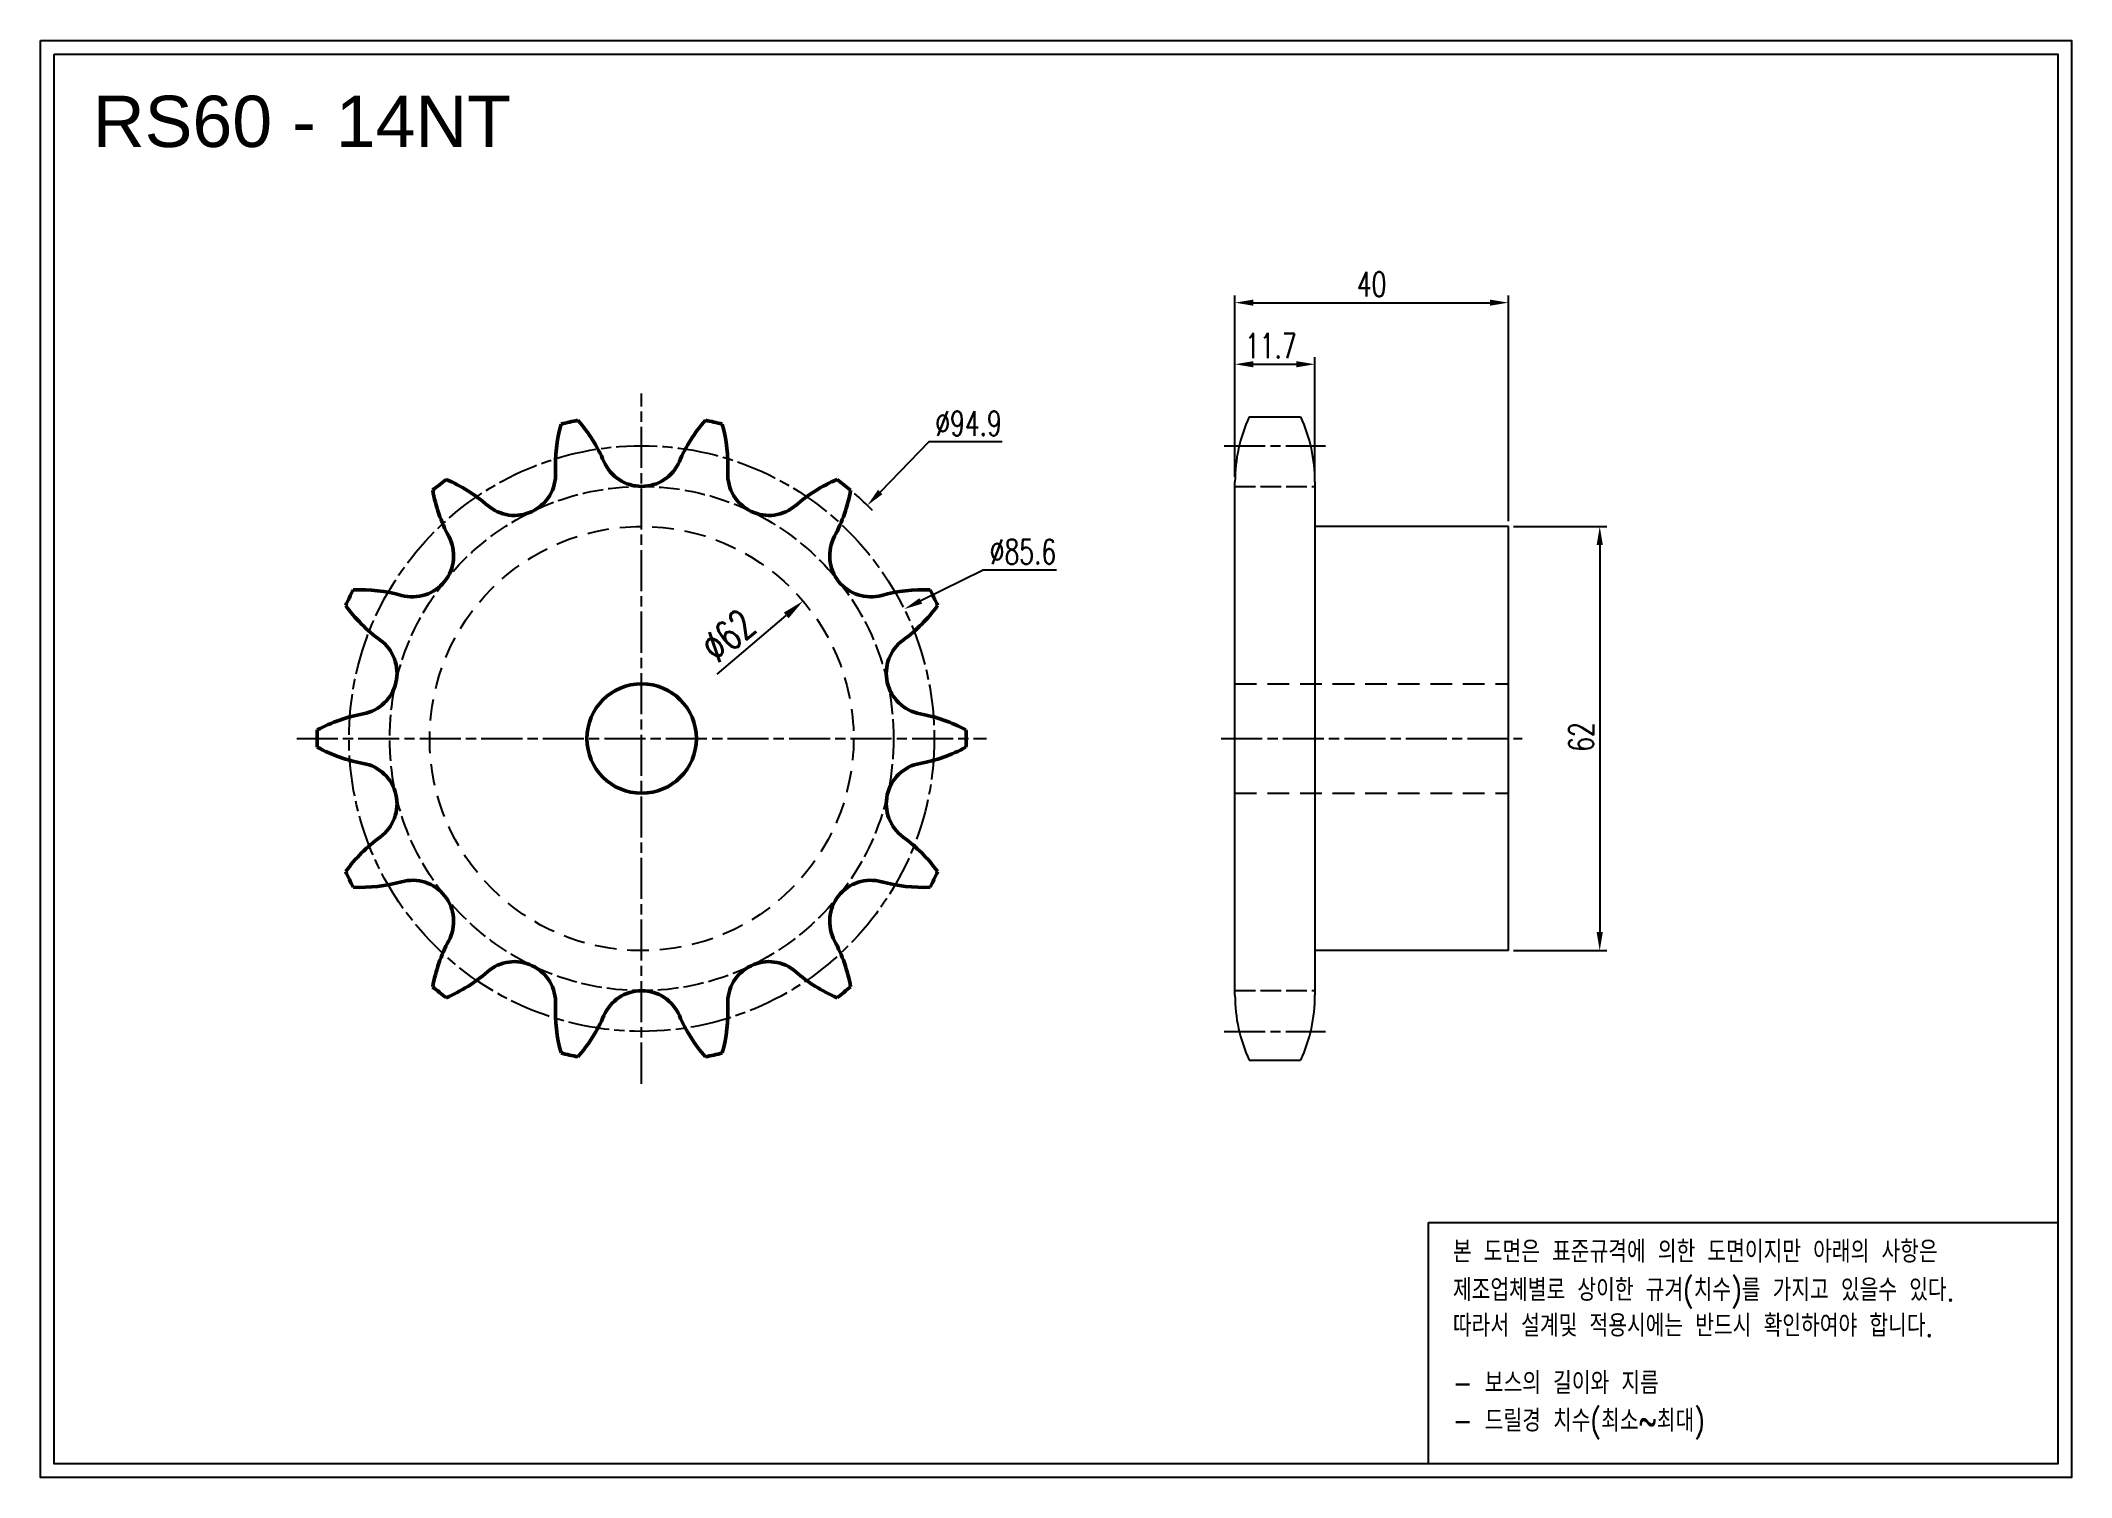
# Model space of a CAD drawing. Header units: millimetres. Extents: x 24916 to 25213, y 0 to 210.
import ezdxf

# ---------------------------------------------------------------- set-up
doc = ezdxf.new("R2010")
doc.units = ezdxf.units.MM
for name, pattern in [('AM_ISO02W050', [7.5, 6, -1.5]), ('AM_ISO02W050x2', [3.75, 3, -0.75]), ('AM_ISO08W050', [18, 12, -1.5, 3, -1.5]), ('AM_ISO08W050x2', [9, 6, -0.75, 1.5, -0.75]), ('HIDDEN', [9.525, 6.35, -3.175])]:
    doc.linetypes.add(name, pattern=pattern)
for name, color, linetype, lineweight in [('AM_0N', 7, 'Continuous', 50), ('AM_3N', 6, 'AM_ISO02W050', 25), ('AM_7', 4, 'AM_ISO08W050', 25), ('AM_7N', 4, 'AM_ISO08W050', 25)]:
    doc.layers.add(name, color=color, linetype=linetype, lineweight=lineweight)
doc.layers.add('HL', color=2, linetype='HIDDEN')
doc.layers.add('S-DIM', color=7, linetype='Continuous')
doc.styles.add('HAN', font='ROMANS.shx', dxfattribs={"width": 0.7, "bigfont": 'whgtxt.shx'})
doc.styles.add('HSG', font='SIMPLEX.shx', dxfattribs={"width": 0.7, "bigfont": 'HSG.shx'})
doc.styles.get("Standard").update_dxf_attribs({"font": 'arial.ttf'})
doc.dimstyles.new('APP6', dxfattribs={"dimscale": 1.5, "dimtxt": 2.4, "dimasz": 1.8, "dimexe": 0.7, "dimexo": 0.5, "dimgap": 0.6, "dimtad": 1, "dimtoh": 1, "dimdec": 1, "dimrnd": 0.01, "dimzin": 9, "dimdsep": 46, "dimtxsty": 'HSG', "dimcen": 0, "dimclrd": 1, "dimclre": 1, "dimclrt": 256, "dimazin": 2, "dimtp": 1, "dimtm": 1, "dimtfac": 0.5, "dimtdec": 1, "dimtofl": 0, "dimtmove": 0, "dimatfit": 3, "dimfxl": 0, "dimtvp": 1, "dimtolj": 2, "dimlwd": -1, "dimlwe": -1, "dimarcsym": 0})
doc.dimstyles.new('APP8', dxfattribs={"dimscale": 1.8, "dimtxt": 2.4, "dimasz": 1.8, "dimexe": 0.7, "dimexo": 0.5, "dimgap": 0.6, "dimtad": 1, "dimtoh": 1, "dimdec": 1, "dimrnd": 0.01, "dimzin": 9, "dimdsep": 46, "dimtxsty": 'HSG', "dimcen": 0, "dimclrd": 1, "dimclre": 1, "dimclrt": 256, "dimazin": 2, "dimtp": 1, "dimtm": 1, "dimtfac": 0.5, "dimtdec": 1, "dimtofl": 0, "dimtmove": 0, "dimatfit": 3, "dimfxl": 0, "dimtvp": 1, "dimtolj": 2, "dimlwd": -1, "dimlwe": -1, "dimarcsym": 0})

# ---------------------------------------------------------------- blocks, each defined once
blk = doc.blocks.new('*D1')
at = {"layer": 'Defpoints', "color": 0, "transparency": 16777216}
for p in [(25027.33, 128.08), (24980.13, 87.89)]:
    blk.add_point(p, dxfattribs=at)
at = {"layer": 'S-DIM', "color": 1, "transparency": 16777216}
blk.add_line((25014.76, 117.38), (25024.87, 125.98), dxfattribs=at)
blk.add_solid([(25024.52, 126.4), (25025.22, 125.57), (25027.33, 128.08)], dxfattribs=at)
at = {"layer": 'S-DIM', "transparency": 16777216, "insert": (25016.39, 123.02), "char_height": 4.32, "attachment_point": 5, "rotation": 40.4125, "style": 'HSG'}
blk.add_mtext('\\A2;∅62', dxfattribs=at)
blk = doc.blocks.new('*D2')
at = {"layer": 'Defpoints', "color": 0, "transparency": 16777216}
for p in [(25036.73, 142.07), (24970.73, 73.9)]:
    blk.add_point(p, dxfattribs=at)
at = {"layer": 'S-DIM', "color": 1, "transparency": 16777216}
for p, q in [((25045.72, 151.36), (25038.61, 144.01)), ((25056.46, 151.36), (25045.72, 151.36))]:
    blk.add_line(p, q, dxfattribs=at)
blk.add_arc((25003.73, 107.99), 47.45, 44.656, 48.9942, dxfattribs=at)
blk.add_solid([(25038.29, 144.33), (25038.94, 143.7), (25036.73, 142.07)], dxfattribs=at)
at = {"layer": 'S-DIM', "transparency": 16777216, "insert": (25051.54, 154.06), "char_height": 3.6, "attachment_point": 5, "style": 'HSG'}
blk.add_mtext('\\A2;∅94.9', dxfattribs=at)
blk = doc.blocks.new('*D3')
at = {"layer": 'Defpoints', "color": 0, "transparency": 16777216}
for p in [(25042.13, 126.91), (24965.33, 89.07)]:
    blk.add_point(p, dxfattribs=at)
at = {"layer": 'S-DIM', "color": 1, "transparency": 16777216}
for p, q in [((25053.68, 132.6), (25044.55, 128.1)), ((25064.42, 132.6), (25053.68, 132.6))]:
    blk.add_line(p, q, dxfattribs=at)
blk.add_solid([(25044.35, 128.5), (25044.75, 127.7), (25042.13, 126.91)], dxfattribs=at)
at = {"layer": 'S-DIM', "transparency": 16777216, "insert": (25059.5, 135.3), "char_height": 3.6, "attachment_point": 5, "style": 'HSG'}
blk.add_mtext('\\A2;∅85.6', dxfattribs=at)
blk = doc.blocks.new('*D4')
at = {"layer": 'Defpoints', "color": 0, "transparency": 16777216}
for p in [(25102.2, 162.7), (25090.5, 145.5), (25102.2, 145.5)]:
    blk.add_point(p, dxfattribs=at)
at = {"layer": 'S-DIM', "color": 1, "transparency": 16777216}
for p, q in [((25090.5, 146.25), (25090.5, 163.75)), ((25102.2, 146.25), (25102.2, 163.75)), ((25093.2, 162.7), (25099.5, 162.7))]:
    blk.add_line(p, q, dxfattribs=at)
for points in [[(25093.2, 163.15), (25093.2, 162.25), (25090.5, 162.7)], [(25099.5, 163.15), (25099.5, 162.25), (25102.2, 162.7)]]:
    blk.add_solid(points, dxfattribs=at)
at = {"layer": 'S-DIM', "transparency": 16777216, "insert": (25095.75, 165.4), "char_height": 3.6, "attachment_point": 5, "style": 'HSG'}
blk.add_mtext('\\A2;11.7', dxfattribs=at)
blk = doc.blocks.new('*D5')
at = {"layer": 'Defpoints', "color": 0, "transparency": 16777216}
for p in [(25130.5, 171.7), (25090.5, 145.5), (25130.5, 138.99)]:
    blk.add_point(p, dxfattribs=at)
at = {"layer": 'S-DIM', "color": 1, "transparency": 16777216}
for p, q in [((25090.5, 146.25), (25090.5, 172.75)), ((25130.5, 139.74), (25130.5, 172.75)), ((25093.2, 171.7), (25127.8, 171.7))]:
    blk.add_line(p, q, dxfattribs=at)
for points in [[(25093.2, 172.15), (25093.2, 171.25), (25090.5, 171.7)], [(25127.8, 172.15), (25127.8, 171.25), (25130.5, 171.7)]]:
    blk.add_solid(points, dxfattribs=at)
at = {"layer": 'S-DIM', "transparency": 16777216, "insert": (25110.5, 174.4), "char_height": 3.6, "attachment_point": 5, "style": 'HSG'}
blk.add_mtext('\\A2;40', dxfattribs=at)
blk = doc.blocks.new('*D6')
at = {"layer": 'Defpoints', "color": 0, "transparency": 16777216}
for p in [(25130.5, 138.99), (25130.5, 76.99), (25143.85, 76.99)]:
    blk.add_point(p, dxfattribs=at)
at = {"layer": 'S-DIM', "color": 1, "transparency": 16777216}
for p, q in [((25131.25, 138.99), (25144.9, 138.99)), ((25143.85, 136.29), (25143.85, 79.69)), ((25131.25, 76.99), (25144.9, 76.99))]:
    blk.add_line(p, q, dxfattribs=at)
for points in [[(25143.4, 136.29), (25144.3, 136.29), (25143.85, 138.99)], [(25143.4, 79.69), (25144.3, 79.69), (25143.85, 76.99)]]:
    blk.add_solid(points, dxfattribs=at)
at = {"layer": 'S-DIM', "transparency": 16777216, "insert": (25141.15, 108.22), "char_height": 3.6, "attachment_point": 5, "rotation": 90, "style": 'HSG'}
blk.add_mtext('\\A2;62', dxfattribs=at)

msp = doc.modelspace()

# ---------------------------------------------------------------- linework, layer by layer
for p, q in [((25092.58, 155), (25100.11, 155)), ((25090.5, 70.48), (25090.5, 145.5)), ((25102.2, 145.5), (25102.2, 70.48)), ((25130.5, 138.99), (25102.2, 138.99)), ((25130.5, 76.99), (25130.5, 138.99)), ((25130.5, 76.99), (25102.2, 76.99)), ((25092.58, 60.98), (25100.11, 60.98))]:
    msp.add_line(p, q)
for points in [[(24915.83, 210), (25212.83, 210), (25212.83, 0), (24915.83, 0)], [(24917.83, 208), (25210.83, 208), (25210.83, 2), (24917.83, 2)]]:
    msp.add_lwpolyline(points, close=True)
at = {"color": 6}
msp.add_lwpolyline([(25118.83, 37.25), (25210.83, 37.25), (25210.83, 2), (25118.83, 2)], close=True, dxfattribs=at)
for centre, start, end in [((25113.2, 145.5), 155.2599, 180), ((25079.5, 145.5), 0, 24.7401), ((25113.2, 70.48), 180, 204.7401), ((25079.5, 70.48), 335.2599, 0)]:
    msp.add_arc(centre, 22.7, start, end)
at = {"layer": 'AM_0N'}
msp.add_circle((25003.73, 107.99), 8, dxfattribs=at)
for centre, radius, start, end in [((25003.73, 107.99), 47.45, 101.3285, 104.3858), ((24977.19, 139.47), 22.87, 23.2143, 41.1328), ((25030.27, 139.47), 22.87, 138.8672, 156.7857), ((25003.73, 107.99), 47.45, 75.6142, 78.6715), ((25013.99, 147.87), 22.87, 164.5815, 182.5), ((24993.47, 147.87), 22.87, 357.5, 15.4185), ((25003.73, 107.99), 47.45, 127.0428, 130.1001), ((24966.16, 124.83), 22.87, 48.9286, 66.8471), ((24985.13, 146.61), 6.01, 228.9286, 2.5), ((25003.73, 150.85), 6.01, 203.2143, 336.7857), ((25022.33, 146.61), 6.01, 177.5, 311.0714), ((25041.3, 124.83), 22.87, 113.1529, 131.0714), ((25003.73, 107.99), 47.45, 49.8999, 52.9572), ((24995.67, 148.37), 22.87, 190.2958, 208.2143), ((25011.79, 148.37), 22.87, 331.7857, 349.7042), ((24970.22, 134.71), 6.01, 254.6429, 28.2143), ((25037.24, 134.71), 6.01, 151.7857, 285.3571), ((25003.73, 107.99), 47.45, 152.757, 155.8144), ((24962.57, 106.86), 22.87, 74.6429, 92.5614), ((25044.89, 106.86), 22.87, 87.4386, 105.3571), ((25003.73, 107.99), 47.45, 24.1856, 27.243), ((24978.95, 140.87), 22.87, 216.0101, 233.9286), ((25028.51, 140.87), 22.87, 306.0714, 323.9899), ((24961.94, 117.53), 6.01, 280.3571, 53.9286), ((25045.52, 117.53), 6.01, 126.0714, 259.6429), ((24967.13, 89.11), 22.87, 100.3571, 118.2757), ((25040.33, 89.11), 22.87, 61.7243, 79.6429), ((25003.73, 107.99), 47.45, 178.4713, 181.5287), ((25003.73, 107.99), 47.45, 358.4713, 1.5287), ((24967.13, 126.86), 22.87, 241.7243, 259.6429), ((24961.94, 98.45), 6.01, 306.0714, 79.6429), ((25045.52, 98.45), 6.01, 100.3571, 233.9286), ((25040.33, 126.86), 22.87, 280.3571, 298.2757), ((24978.95, 75.1), 22.87, 126.0714, 143.9899), ((25028.51, 75.1), 22.87, 36.0101, 53.9286), ((25003.73, 107.99), 47.45, 204.1856, 207.243), ((24962.57, 109.11), 22.87, 267.4386, 285.3571), ((24970.22, 81.26), 6.01, 331.7857, 105.3571), ((25037.24, 81.26), 6.01, 74.6429, 208.2143), ((25044.89, 109.11), 22.87, 254.6429, 272.5614), ((25003.73, 107.99), 47.45, 332.757, 335.8144), ((24995.67, 67.61), 22.87, 151.7857, 169.7042), ((25011.79, 67.61), 22.87, 10.2958, 28.2143), ((24985.13, 69.37), 6.01, 357.5, 131.0714), ((25022.33, 69.37), 6.01, 48.9286, 182.5), ((25003.73, 107.99), 47.45, 229.8999, 232.9572), ((24966.16, 91.14), 22.87, 293.1529, 311.0714), ((25041.3, 91.14), 22.87, 228.9286, 246.8471), ((25003.73, 107.99), 47.45, 307.0428, 310.1001), ((25013.99, 68.11), 22.87, 177.5, 195.4185), ((25003.73, 65.12), 6.01, 23.2143, 156.7857), ((24993.47, 68.11), 22.87, 344.5815, 2.5), ((24977.19, 76.51), 22.87, 318.8672, 336.7857), ((25030.27, 76.51), 22.87, 203.2143, 221.1328), ((25003.73, 107.99), 47.45, 255.6142, 258.6715), ((25003.73, 107.99), 47.45, 281.3285, 284.3858)]:
    msp.add_arc(centre, radius, start, end, dxfattribs=at)
at = {"layer": 'AM_3N', "linetype": 'AM_ISO02W050x2'}
for p, q in [((25090.5, 144.84), (25102.2, 144.84)), ((25090.5, 71.14), (25102.2, 71.14))]:
    msp.add_line(p, q, dxfattribs=at)
msp.add_circle((25003.73, 107.99), 36.85, dxfattribs=at)
at = {"layer": 'AM_7', "linetype": 'AM_ISO08W050x2'}
msp.add_circle((25003.73, 107.99), 42.8, dxfattribs=at)
at = {"layer": 'AM_7N', "linetype": 'AM_ISO08W050x2'}
for p, q in [((25003.73, 57.54), (25003.73, 158.43)), ((25088.93, 150.79), (25103.76, 150.79)), ((24953.28, 107.99), (25054.18, 107.99)), ((25088.5, 107.99), (25132.5, 107.99)), ((25088.93, 65.18), (25103.76, 65.18))]:
    msp.add_line(p, q, dxfattribs=at)
at = {"layer": 'HL', "ltscale": 0.5}
for p, q in [((25090.5, 115.99), (25130.5, 115.99)), ((25090.5, 100), (25130.5, 100))]:
    msp.add_line(p, q, dxfattribs=at)
msp.add_circle((25003.73, 107.99), 31, dxfattribs=at)

# ---------------------------------------------------------------- texts
msp.add_text('RS60 - 14NT', height=7.5).set_placement((24923.48, 194.45))
at = {"color": 6, "style": 'HAN', "width": 0.8}
for s, p in [('본 도면은 표준규격에 의한 도면이지만 아래의 사항은', (25122.38, 31.37)), ('제조업체별로 상이한 규겨(치수)를 가지고 있을수 있다.', (25122.38, 25.77)), ('따라서 설계및 적용시에는 반드시 확인하여야 합니다.', (25122.38, 20.56)), ('- 보스의 길이와 지름', (25122.38, 12.17)), ('- 드릴경 치수(최소~최대)', (25122.38, 6.66))]:
    msp.add_text(s, height=3.2348, dxfattribs=at).set_placement(p)

# ---------------------------------------------------------------- dimensions: what is measured, and where the dimension line sits
at = {"layer": 'S-DIM', "color": 1}
dim = msp.add_linear_dim(base=(25130.5, 171.7), p1=(25090.5, 145.5), p2=(25130.5, 138.99), dimstyle='APP6', dxfattribs=at)
dim.commit()
dim.dimension.update_dxf_attribs({"geometry": '*D5', "text_midpoint": (25110.5, 174.4)})
dim = msp.add_linear_dim(base=(25102.2, 162.7), p1=(25090.5, 145.5), p2=(25102.2, 145.5), dimstyle='APP6', dxfattribs=at)
dim.commit()
dim.dimension.update_dxf_attribs({"geometry": '*D4', "text_midpoint": (25095.75, 162.7), "dimtype": 128})
for p1, p2, picture, middle in [((24970.73, 73.9), (25036.73, 142.07), '*D2', (25051.54, 151.36)), ((24965.33, 89.07), (25042.13, 126.91), '*D3', (25059.5, 132.6))]:
    dim = msp.add_diameter_dim_2p(p1=p1, p2=p2, dimstyle='APP6', dxfattribs=at)
    dim.commit()
    dim.dimension.update_dxf_attribs({"geometry": picture, "text_midpoint": middle, "dimtype": 131})
dim = msp.add_linear_dim(base=(25143.85, 76.99), p1=(25130.5, 138.99), p2=(25130.5, 76.99), angle=90, dimstyle='APP6', dxfattribs=at)
dim.commit()
dim.dimension.update_dxf_attribs({"geometry": '*D6', "text_midpoint": (25143.85, 108.22), "dimtype": 128})
at = {"layer": 'S-DIM'}
dim = msp.add_diameter_dim_2p(p1=(24980.13, 87.89), p2=(25027.33, 128.08), dimstyle='APP8', dxfattribs=at)
dim.commit()
dim.dimension.update_dxf_attribs({"geometry": '*D1', "text_midpoint": (25018.49, 120.56), "dimtype": 131})

doc.saveas('drawing.dxf')
